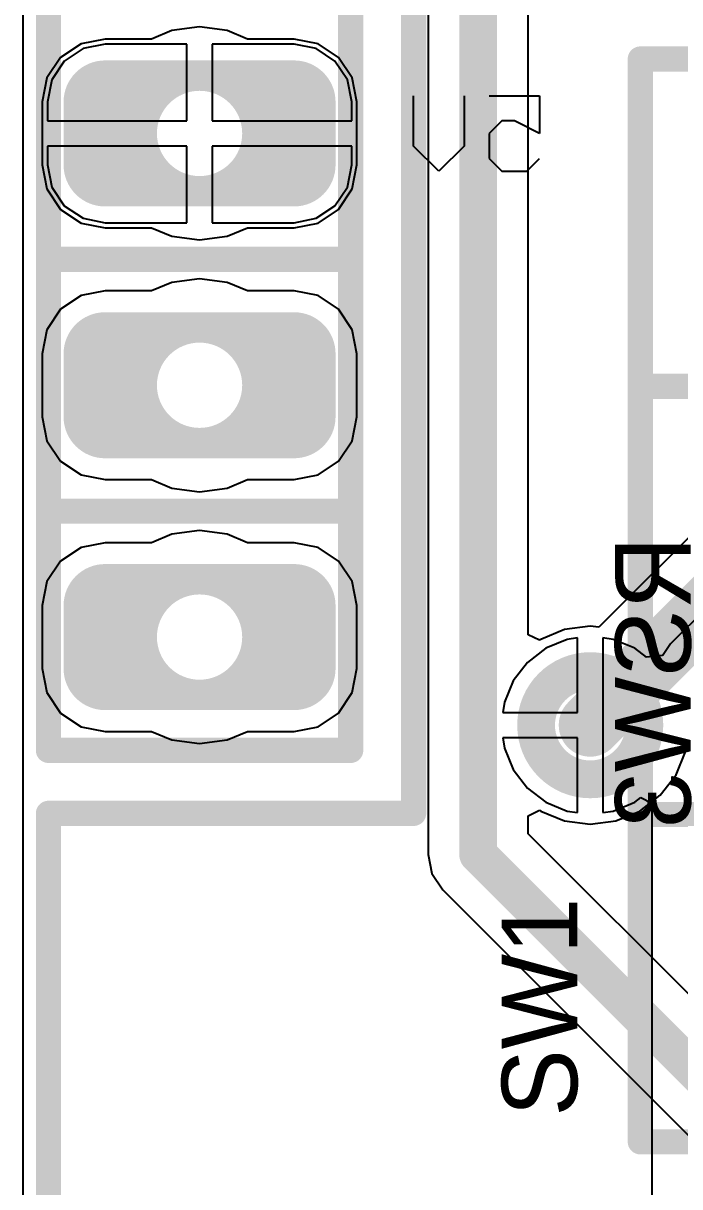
# Model space of a CAD drawing. Header units: millimetres. Extents: x 0 to 2.36, y 0 to 2.36.
# Drawn here: x 0 to 0.2607, y 0.7117 to 1.1738 of the extents above; entities that cross this region are included whole.
import ezdxf

# ---------------------------------------------------------------- set-up
doc = ezdxf.new("R2010")
doc.units = ezdxf.units.MM
doc.header["$MEASUREMENT"] = 0
for name, color, linetype in [('BottomLayer', 5, 'Continuous'), ('BottomOverlay', 54, 'Continuous'), ('BottomSolder', 6, 'Continuous'), ('MultiLayer', 9, 'Continuous'), ('TopLayer', 1, 'Continuous'), ('TopOverlay', 2, 'Continuous'), ('TopSolder', 216, 'Continuous')]:
    doc.layers.add(name, color=color, linetype=linetype)

# ---------------------------------------------------------------- blocks, each defined once
blk = doc.blocks.new('___6_______B_1')
at = {"layer": 'BottomLayer'}
h = blk.add_hatch(color=5, dxfattribs=at)
edge = h.paths.add_edge_path()
edge.add_arc((0.0375, 0.0125), 0.0125, 0, 90)
edge.add_line((0.0375, 0.025), (-0.0375, 0.025))
edge.add_arc((-0.0375, 0.0125), 0.0125, 90, 180)
edge.add_line((-0.05, 0.0125), (-0.05, -0.0125))
edge.add_arc((-0.0375, -0.0125), 0.0125, 180, 270)
edge.add_line((-0.0375, -0.025), (0.0375, -0.025))
edge.add_arc((0.0375, -0.0125), 0.0125, 270, 360)
edge.add_line((0.05, -0.0125), (0.05, 0.0125))
edge = h.paths.add_edge_path(flags=0)
edge.add_arc((0, 0), 0.01693, 0, 360)
h = blk.add_hatch(color=5, dxfattribs=at)
edge = h.paths.add_edge_path()
edge.add_arc((0.0375, -0.0875), 0.0125, 0, 90)
edge.add_line((0.0375, -0.075), (-0.0375, -0.075))
edge.add_arc((-0.0375, -0.0875), 0.0125, 90, 180)
edge.add_line((-0.05, -0.0875), (-0.05, -0.1125))
edge.add_arc((-0.0375, -0.1125), 0.0125, 180, 270)
edge.add_line((-0.0375, -0.125), (0.0375, -0.125))
edge.add_arc((0.0375, -0.1125), 0.0125, 270, 360)
edge.add_line((0.05, -0.1125), (0.05, -0.0875))
edge = h.paths.add_edge_path(flags=0)
edge.add_arc((0, -0.1), 0.01693, 0, 360)
h = blk.add_hatch(color=5, dxfattribs=at)
edge = h.paths.add_edge_path()
edge.add_arc((0.0375, -0.1875), 0.0125, 0, 90)
edge.add_line((0.0375, -0.175), (-0.0375, -0.175))
edge.add_arc((-0.0375, -0.1875), 0.0125, 90, 180)
edge.add_line((-0.05, -0.1875), (-0.05, -0.2125))
edge.add_arc((-0.0375, -0.2125), 0.0125, 180, 270)
edge.add_line((-0.0375, -0.225), (0.0375, -0.225))
edge.add_arc((0.0375, -0.2125), 0.0125, 270, 360)
edge.add_line((0.05, -0.2125), (0.05, -0.1875))
edge = h.paths.add_edge_path(flags=0)
edge.add_arc((0, -0.2), 0.01693, 0, 360)
at = {"layer": 'BottomSolder'}
h = blk.add_hatch(color=6, dxfattribs=at)
edge = h.paths.add_edge_path()
edge.add_arc((0.0375, 0.0125), 0.0165, 0, 90)
edge.add_line((0.0375, 0.029), (-0.0375, 0.029))
edge.add_arc((-0.0375, 0.0125), 0.0165, 90, 180)
edge.add_line((-0.054, 0.0125), (-0.054, -0.0125))
edge.add_arc((-0.0375, -0.0125), 0.0165, 180, 270)
edge.add_line((-0.0375, -0.029), (0.0375, -0.029))
edge.add_arc((0.0375, -0.0125), 0.0165, 270, 360)
edge.add_line((0.054, -0.0125), (0.054, 0.0125))
edge = h.paths.add_edge_path(flags=0)
edge.add_arc((0, 0), 0.01693, 0, 360)
h = blk.add_hatch(color=6, dxfattribs=at)
edge = h.paths.add_edge_path()
edge.add_arc((0.0375, -0.0875), 0.0165, 0, 90)
edge.add_line((0.0375, -0.071), (-0.0375, -0.071))
edge.add_arc((-0.0375, -0.0875), 0.0165, 90, 180)
edge.add_line((-0.054, -0.0875), (-0.054, -0.1125))
edge.add_arc((-0.0375, -0.1125), 0.0165, 180, 270)
edge.add_line((-0.0375, -0.129), (0.0375, -0.129))
edge.add_arc((0.0375, -0.1125), 0.0165, 270, 360)
edge.add_line((0.054, -0.1125), (0.054, -0.0875))
edge = h.paths.add_edge_path(flags=0)
edge.add_arc((0, -0.1), 0.01693, 0, 360)
h = blk.add_hatch(color=6, dxfattribs=at)
edge = h.paths.add_edge_path()
edge.add_arc((0.0375, -0.1875), 0.0165, 0, 90)
edge.add_line((0.0375, -0.171), (-0.0375, -0.171))
edge.add_arc((-0.0375, -0.1875), 0.0165, 90, 180)
edge.add_line((-0.054, -0.1875), (-0.054, -0.2125))
edge.add_arc((-0.0375, -0.2125), 0.0165, 180, 270)
edge.add_line((-0.0375, -0.229), (0.0375, -0.229))
edge.add_arc((0.0375, -0.2125), 0.0165, 270, 360)
edge.add_line((0.054, -0.2125), (0.054, -0.1875))
edge = h.paths.add_edge_path(flags=0)
edge.add_arc((0, -0.2), 0.01693, 0, 360)
at = {"layer": 'MultiLayer'}
h = blk.add_hatch(color=9, dxfattribs=at)
edge = h.paths.add_edge_path()
edge.add_arc((0.0375, 0.0125), 0.0125, 0, 90)
edge.add_line((0.0375, 0.025), (-0.0375, 0.025))
edge.add_arc((-0.0375, 0.0125), 0.0125, 90, 180)
edge.add_line((-0.05, 0.0125), (-0.05, -0.0125))
edge.add_arc((-0.0375, -0.0125), 0.0125, 180, 270)
edge.add_line((-0.0375, -0.025), (0.0375, -0.025))
edge.add_arc((0.0375, -0.0125), 0.0125, 270, 360)
edge.add_line((0.05, -0.0125), (0.05, 0.0125))
edge = h.paths.add_edge_path(flags=0)
edge.add_arc((0, 0), 0.01693, 0, 360)
h = blk.add_hatch(color=9, dxfattribs=at)
edge = h.paths.add_edge_path()
edge.add_arc((0.0375, -0.0875), 0.0125, 0, 90)
edge.add_line((0.0375, -0.075), (-0.0375, -0.075))
edge.add_arc((-0.0375, -0.0875), 0.0125, 90, 180)
edge.add_line((-0.05, -0.0875), (-0.05, -0.1125))
edge.add_arc((-0.0375, -0.1125), 0.0125, 180, 270)
edge.add_line((-0.0375, -0.125), (0.0375, -0.125))
edge.add_arc((0.0375, -0.1125), 0.0125, 270, 360)
edge.add_line((0.05, -0.1125), (0.05, -0.0875))
edge = h.paths.add_edge_path(flags=0)
edge.add_arc((0, -0.1), 0.01693, 0, 360)
h = blk.add_hatch(color=9, dxfattribs=at)
edge = h.paths.add_edge_path()
edge.add_arc((0.0375, -0.1875), 0.0125, 0, 90)
edge.add_line((0.0375, -0.175), (-0.0375, -0.175))
edge.add_arc((-0.0375, -0.1875), 0.0125, 90, 180)
edge.add_line((-0.05, -0.1875), (-0.05, -0.2125))
edge.add_arc((-0.0375, -0.2125), 0.0125, 180, 270)
edge.add_line((-0.0375, -0.225), (0.0375, -0.225))
edge.add_arc((0.0375, -0.2125), 0.0125, 270, 360)
edge.add_line((0.05, -0.2125), (0.05, -0.1875))
edge = h.paths.add_edge_path(flags=0)
edge.add_arc((0, -0.2), 0.01693, 0, 360)
at = {"layer": 'TopLayer'}
h = blk.add_hatch(color=1, dxfattribs=at)
edge = h.paths.add_edge_path()
edge.add_arc((0.0375, 0.0125), 0.0125, 0, 90)
edge.add_line((0.0375, 0.025), (-0.0375, 0.025))
edge.add_arc((-0.0375, 0.0125), 0.0125, 90, 180)
edge.add_line((-0.05, 0.0125), (-0.05, -0.0125))
edge.add_arc((-0.0375, -0.0125), 0.0125, 180, 270)
edge.add_line((-0.0375, -0.025), (0.0375, -0.025))
edge.add_arc((0.0375, -0.0125), 0.0125, 270, 360)
edge.add_line((0.05, -0.0125), (0.05, 0.0125))
edge = h.paths.add_edge_path(flags=0)
edge.add_arc((0, 0), 0.01693, 0, 360)
h = blk.add_hatch(color=1, dxfattribs=at)
edge = h.paths.add_edge_path()
edge.add_arc((0.0375, -0.0875), 0.0125, 0, 90)
edge.add_line((0.0375, -0.075), (-0.0375, -0.075))
edge.add_arc((-0.0375, -0.0875), 0.0125, 90, 180)
edge.add_line((-0.05, -0.0875), (-0.05, -0.1125))
edge.add_arc((-0.0375, -0.1125), 0.0125, 180, 270)
edge.add_line((-0.0375, -0.125), (0.0375, -0.125))
edge.add_arc((0.0375, -0.1125), 0.0125, 270, 360)
edge.add_line((0.05, -0.1125), (0.05, -0.0875))
edge = h.paths.add_edge_path(flags=0)
edge.add_arc((0, -0.1), 0.01693, 0, 360)
h = blk.add_hatch(color=1, dxfattribs=at)
edge = h.paths.add_edge_path()
edge.add_arc((0.0375, -0.1875), 0.0125, 0, 90)
edge.add_line((0.0375, -0.175), (-0.0375, -0.175))
edge.add_arc((-0.0375, -0.1875), 0.0125, 90, 180)
edge.add_line((-0.05, -0.1875), (-0.05, -0.2125))
edge.add_arc((-0.0375, -0.2125), 0.0125, 180, 270)
edge.add_line((-0.0375, -0.225), (0.0375, -0.225))
edge.add_arc((0.0375, -0.2125), 0.0125, 270, 360)
edge.add_line((0.05, -0.2125), (0.05, -0.1875))
edge = h.paths.add_edge_path(flags=0)
edge.add_arc((0, -0.2), 0.01693, 0, 360)
at = {"layer": 'TopSolder'}
h = blk.add_hatch(color=216, dxfattribs=at)
edge = h.paths.add_edge_path()
edge.add_arc((0.0375, 0.0125), 0.0165, 0, 90)
edge.add_line((0.0375, 0.029), (-0.0375, 0.029))
edge.add_arc((-0.0375, 0.0125), 0.0165, 90, 180)
edge.add_line((-0.054, 0.0125), (-0.054, -0.0125))
edge.add_arc((-0.0375, -0.0125), 0.0165, 180, 270)
edge.add_line((-0.0375, -0.029), (0.0375, -0.029))
edge.add_arc((0.0375, -0.0125), 0.0165, 270, 360)
edge.add_line((0.054, -0.0125), (0.054, 0.0125))
edge = h.paths.add_edge_path(flags=0)
edge.add_arc((0, 0), 0.01693, 0, 360)
h = blk.add_hatch(color=216, dxfattribs=at)
edge = h.paths.add_edge_path()
edge.add_arc((0.0375, -0.0875), 0.0165, 0, 90)
edge.add_line((0.0375, -0.071), (-0.0375, -0.071))
edge.add_arc((-0.0375, -0.0875), 0.0165, 90, 180)
edge.add_line((-0.054, -0.0875), (-0.054, -0.1125))
edge.add_arc((-0.0375, -0.1125), 0.0165, 180, 270)
edge.add_line((-0.0375, -0.129), (0.0375, -0.129))
edge.add_arc((0.0375, -0.1125), 0.0165, 270, 360)
edge.add_line((0.054, -0.1125), (0.054, -0.0875))
edge = h.paths.add_edge_path(flags=0)
edge.add_arc((0, -0.1), 0.01693, 0, 360)
h = blk.add_hatch(color=216, dxfattribs=at)
edge = h.paths.add_edge_path()
edge.add_arc((0.0375, -0.1875), 0.0165, 0, 90)
edge.add_line((0.0375, -0.171), (-0.0375, -0.171))
edge.add_arc((-0.0375, -0.1875), 0.0165, 90, 180)
edge.add_line((-0.054, -0.1875), (-0.054, -0.2125))
edge.add_arc((-0.0375, -0.2125), 0.0165, 180, 270)
edge.add_line((-0.0375, -0.229), (0.0375, -0.229))
edge.add_arc((0.0375, -0.2125), 0.0165, 270, 360)
edge.add_line((0.054, -0.2125), (0.054, -0.1875))
edge = h.paths.add_edge_path(flags=0)
edge.add_arc((0, -0.2), 0.01693, 0, 360)
at = {"layer": 'BottomOverlay', "const_width": 0.01}
for points in [[(0.06, 0.045), (-0.06, 0.045)], [(-0.06, 0.045), (-0.06, -0.535)], [(0.06, 0.045), (0.06, -0.535)], [(0.06, -0.05), (-0.06, -0.05)], [(0.06, -0.15), (-0.06, -0.15)]]:
    blk.add_lwpolyline(points, dxfattribs=at)
at = {"layer": 'BottomOverlay', "const_width": 0.005}
for points in [[(-0.0625, 0.045, 1), (-0.0575, 0.045, 1)], [(-0.0625, 0.045, 1), (-0.0575, 0.045, 1)], [(0.0575, 0.045, 1), (0.0625, 0.045, 1)], [(0.0575, 0.045, 1), (0.0625, 0.045, 1)], [(-0.0625, -0.05, 1), (-0.0575, -0.05, 1)], [(0.0575, -0.05, 1), (0.0625, -0.05, 1)], [(-0.0625, -0.15, 1), (-0.0575, -0.15, 1)], [(0.0575, -0.15, 1), (0.0625, -0.15, 1)]]:
    blk.add_lwpolyline(points, format="xyb", close=True, dxfattribs=at)
blk = doc.blocks.new('PCBC_________1_25')
at = {"layer": 'BottomLayer'}
h = blk.add_hatch(color=5, dxfattribs=at)
edge = h.paths.add_edge_path()
edge.add_arc((-0.0375, 0.1875), 0.0125, 180, 270)
edge.add_line((-0.0375, 0.175), (0.0375, 0.175))
edge.add_arc((0.0375, 0.1875), 0.0125, 270, 360)
edge.add_line((0.05, 0.1875), (0.05, 0.2125))
edge.add_arc((0.0375, 0.2125), 0.0125, 0, 90)
edge.add_line((0.0375, 0.225), (-0.0375, 0.225))
edge.add_arc((-0.0375, 0.2125), 0.0125, 90, 180)
edge.add_line((-0.05, 0.2125), (-0.05, 0.1875))
edge = h.paths.add_edge_path(flags=0)
edge.add_arc((0, 0.2), 0.01693, 0, 360)
h = blk.add_hatch(color=5, dxfattribs=at)
edge = h.paths.add_edge_path()
edge.add_arc((0.2625, 0.1875), 0.0125, 180, 270)
edge.add_line((0.2625, 0.175), (0.3375, 0.175))
edge.add_arc((0.3375, 0.1875), 0.0125, 270, 360)
edge.add_line((0.35, 0.1875), (0.35, 0.2125))
edge.add_arc((0.3375, 0.2125), 0.0125, 0, 90)
edge.add_line((0.3375, 0.225), (0.2625, 0.225))
edge.add_arc((0.2625, 0.2125), 0.0125, 90, 180)
edge.add_line((0.25, 0.2125), (0.25, 0.1875))
edge = h.paths.add_edge_path(flags=0)
edge.add_arc((0.3, 0.2), 0.01693, 0, 360)
h = blk.add_hatch(color=5, dxfattribs=at)
edge = h.paths.add_edge_path()
edge.add_arc((-0.0375, 0.0875), 0.0125, 180, 270)
edge.add_line((-0.0375, 0.075), (0.0375, 0.075))
edge.add_arc((0.0375, 0.0875), 0.0125, 270, 360)
edge.add_line((0.05, 0.0875), (0.05, 0.1125))
edge.add_arc((0.0375, 0.1125), 0.0125, 0, 90)
edge.add_line((0.0375, 0.125), (-0.0375, 0.125))
edge.add_arc((-0.0375, 0.1125), 0.0125, 90, 180)
edge.add_line((-0.05, 0.1125), (-0.05, 0.0875))
edge = h.paths.add_edge_path(flags=0)
edge.add_arc((0, 0.1), 0.01693, 0, 360)
h = blk.add_hatch(color=5, dxfattribs=at)
edge = h.paths.add_edge_path()
edge.add_arc((0.2625, 0.0875), 0.0125, 180, 270)
edge.add_line((0.2625, 0.075), (0.3375, 0.075))
edge.add_arc((0.3375, 0.0875), 0.0125, 270, 360)
edge.add_line((0.35, 0.0875), (0.35, 0.1125))
edge.add_arc((0.3375, 0.1125), 0.0125, 0, 90)
edge.add_line((0.3375, 0.125), (0.2625, 0.125))
edge.add_arc((0.2625, 0.1125), 0.0125, 90, 180)
edge.add_line((0.25, 0.1125), (0.25, 0.0875))
edge = h.paths.add_edge_path(flags=0)
edge.add_arc((0.3, 0.1), 0.01693, 0, 360)
h = blk.add_hatch(color=5, dxfattribs=at)
edge = h.paths.add_edge_path()
edge.add_arc((-0.0375, -0.0125), 0.0125, 180, 270)
edge.add_line((-0.0375, -0.025), (0.0375, -0.025))
edge.add_arc((0.0375, -0.0125), 0.0125, 270, 360)
edge.add_line((0.05, -0.0125), (0.05, 0.0125))
edge.add_arc((0.0375, 0.0125), 0.0125, 0, 90)
edge.add_line((0.0375, 0.025), (-0.0375, 0.025))
edge.add_arc((-0.0375, 0.0125), 0.0125, 90, 180)
edge.add_line((-0.05, 0.0125), (-0.05, -0.0125))
edge = h.paths.add_edge_path(flags=0)
edge.add_arc((0, 0), 0.01693, 0, 360)
h = blk.add_hatch(color=5, dxfattribs=at)
edge = h.paths.add_edge_path()
edge.add_arc((0.2625, -0.0125), 0.0125, 180, 270)
edge.add_line((0.2625, -0.025), (0.3375, -0.025))
edge.add_arc((0.3375, -0.0125), 0.0125, 270, 360)
edge.add_line((0.35, -0.0125), (0.35, 0.0125))
edge.add_arc((0.3375, 0.0125), 0.0125, 0, 90)
edge.add_line((0.3375, 0.025), (0.2625, 0.025))
edge.add_arc((0.2625, 0.0125), 0.0125, 90, 180)
edge.add_line((0.25, 0.0125), (0.25, -0.0125))
edge = h.paths.add_edge_path(flags=0)
edge.add_arc((0.3, 0), 0.01693, 0, 360)
at = {"layer": 'BottomSolder'}
h = blk.add_hatch(color=6, dxfattribs=at)
edge = h.paths.add_edge_path()
edge.add_arc((-0.0375, 0.1875), 0.0165, 180, 270)
edge.add_line((-0.0375, 0.171), (0.0375, 0.171))
edge.add_arc((0.0375, 0.1875), 0.0165, 270, 360)
edge.add_line((0.054, 0.1875), (0.054, 0.2125))
edge.add_arc((0.0375, 0.2125), 0.0165, 0, 90)
edge.add_line((0.0375, 0.229), (-0.0375, 0.229))
edge.add_arc((-0.0375, 0.2125), 0.0165, 90, 180)
edge.add_line((-0.054, 0.2125), (-0.054, 0.1875))
edge = h.paths.add_edge_path(flags=0)
edge.add_arc((0, 0.2), 0.01693, 0, 360)
h = blk.add_hatch(color=6, dxfattribs=at)
edge = h.paths.add_edge_path()
edge.add_arc((0.2625, 0.1875), 0.0165, 180, 270)
edge.add_line((0.2625, 0.171), (0.3375, 0.171))
edge.add_arc((0.3375, 0.1875), 0.0165, 270, 360)
edge.add_line((0.354, 0.1875), (0.354, 0.2125))
edge.add_arc((0.3375, 0.2125), 0.0165, 0, 90)
edge.add_line((0.3375, 0.229), (0.2625, 0.229))
edge.add_arc((0.2625, 0.2125), 0.0165, 90, 180)
edge.add_line((0.246, 0.2125), (0.246, 0.1875))
edge = h.paths.add_edge_path(flags=0)
edge.add_arc((0.3, 0.2), 0.01693, 0, 360)
h = blk.add_hatch(color=6, dxfattribs=at)
edge = h.paths.add_edge_path()
edge.add_arc((-0.0375, 0.0875), 0.0165, 180, 270)
edge.add_line((-0.0375, 0.071), (0.0375, 0.071))
edge.add_arc((0.0375, 0.0875), 0.0165, 270, 360)
edge.add_line((0.054, 0.0875), (0.054, 0.1125))
edge.add_arc((0.0375, 0.1125), 0.0165, 0, 90)
edge.add_line((0.0375, 0.129), (-0.0375, 0.129))
edge.add_arc((-0.0375, 0.1125), 0.0165, 90, 180)
edge.add_line((-0.054, 0.1125), (-0.054, 0.0875))
edge = h.paths.add_edge_path(flags=0)
edge.add_arc((0, 0.1), 0.01693, 0, 360)
h = blk.add_hatch(color=6, dxfattribs=at)
edge = h.paths.add_edge_path()
edge.add_arc((0.2625, 0.0875), 0.0165, 180, 270)
edge.add_line((0.2625, 0.071), (0.3375, 0.071))
edge.add_arc((0.3375, 0.0875), 0.0165, 270, 360)
edge.add_line((0.354, 0.0875), (0.354, 0.1125))
edge.add_arc((0.3375, 0.1125), 0.0165, 0, 90)
edge.add_line((0.3375, 0.129), (0.2625, 0.129))
edge.add_arc((0.2625, 0.1125), 0.0165, 90, 180)
edge.add_line((0.246, 0.1125), (0.246, 0.0875))
edge = h.paths.add_edge_path(flags=0)
edge.add_arc((0.3, 0.1), 0.01693, 0, 360)
h = blk.add_hatch(color=6, dxfattribs=at)
edge = h.paths.add_edge_path()
edge.add_arc((-0.0375, -0.0125), 0.0165, 180, 270)
edge.add_line((-0.0375, -0.029), (0.0375, -0.029))
edge.add_arc((0.0375, -0.0125), 0.0165, 270, 360)
edge.add_line((0.054, -0.0125), (0.054, 0.0125))
edge.add_arc((0.0375, 0.0125), 0.0165, 0, 90)
edge.add_line((0.0375, 0.029), (-0.0375, 0.029))
edge.add_arc((-0.0375, 0.0125), 0.0165, 90, 180)
edge.add_line((-0.054, 0.0125), (-0.054, -0.0125))
edge = h.paths.add_edge_path(flags=0)
edge.add_arc((0, 0), 0.01693, 0, 360)
h = blk.add_hatch(color=6, dxfattribs=at)
edge = h.paths.add_edge_path()
edge.add_arc((0.2625, -0.0125), 0.0165, 180, 270)
edge.add_line((0.2625, -0.029), (0.3375, -0.029))
edge.add_arc((0.3375, -0.0125), 0.0165, 270, 360)
edge.add_line((0.354, -0.0125), (0.354, 0.0125))
edge.add_arc((0.3375, 0.0125), 0.0165, 0, 90)
edge.add_line((0.3375, 0.029), (0.2625, 0.029))
edge.add_arc((0.2625, 0.0125), 0.0165, 90, 180)
edge.add_line((0.246, 0.0125), (0.246, -0.0125))
edge = h.paths.add_edge_path(flags=0)
edge.add_arc((0.3, 0), 0.01693, 0, 360)
at = {"layer": 'MultiLayer'}
h = blk.add_hatch(color=9, dxfattribs=at)
edge = h.paths.add_edge_path()
edge.add_arc((-0.0375, 0.1875), 0.0125, 180, 270)
edge.add_line((-0.0375, 0.175), (0.0375, 0.175))
edge.add_arc((0.0375, 0.1875), 0.0125, 270, 360)
edge.add_line((0.05, 0.1875), (0.05, 0.2125))
edge.add_arc((0.0375, 0.2125), 0.0125, 0, 90)
edge.add_line((0.0375, 0.225), (-0.0375, 0.225))
edge.add_arc((-0.0375, 0.2125), 0.0125, 90, 180)
edge.add_line((-0.05, 0.2125), (-0.05, 0.1875))
edge = h.paths.add_edge_path(flags=0)
edge.add_arc((0, 0.2), 0.01693, 0, 360)
h = blk.add_hatch(color=9, dxfattribs=at)
edge = h.paths.add_edge_path()
edge.add_arc((0.2625, 0.1875), 0.0125, 180, 270)
edge.add_line((0.2625, 0.175), (0.3375, 0.175))
edge.add_arc((0.3375, 0.1875), 0.0125, 270, 360)
edge.add_line((0.35, 0.1875), (0.35, 0.2125))
edge.add_arc((0.3375, 0.2125), 0.0125, 0, 90)
edge.add_line((0.3375, 0.225), (0.2625, 0.225))
edge.add_arc((0.2625, 0.2125), 0.0125, 90, 180)
edge.add_line((0.25, 0.2125), (0.25, 0.1875))
edge = h.paths.add_edge_path(flags=0)
edge.add_arc((0.3, 0.2), 0.01693, 0, 360)
h = blk.add_hatch(color=9, dxfattribs=at)
edge = h.paths.add_edge_path()
edge.add_arc((-0.0375, 0.0875), 0.0125, 180, 270)
edge.add_line((-0.0375, 0.075), (0.0375, 0.075))
edge.add_arc((0.0375, 0.0875), 0.0125, 270, 360)
edge.add_line((0.05, 0.0875), (0.05, 0.1125))
edge.add_arc((0.0375, 0.1125), 0.0125, 0, 90)
edge.add_line((0.0375, 0.125), (-0.0375, 0.125))
edge.add_arc((-0.0375, 0.1125), 0.0125, 90, 180)
edge.add_line((-0.05, 0.1125), (-0.05, 0.0875))
edge = h.paths.add_edge_path(flags=0)
edge.add_arc((0, 0.1), 0.01693, 0, 360)
h = blk.add_hatch(color=9, dxfattribs=at)
edge = h.paths.add_edge_path()
edge.add_arc((0.2625, 0.0875), 0.0125, 180, 270)
edge.add_line((0.2625, 0.075), (0.3375, 0.075))
edge.add_arc((0.3375, 0.0875), 0.0125, 270, 360)
edge.add_line((0.35, 0.0875), (0.35, 0.1125))
edge.add_arc((0.3375, 0.1125), 0.0125, 0, 90)
edge.add_line((0.3375, 0.125), (0.2625, 0.125))
edge.add_arc((0.2625, 0.1125), 0.0125, 90, 180)
edge.add_line((0.25, 0.1125), (0.25, 0.0875))
edge = h.paths.add_edge_path(flags=0)
edge.add_arc((0.3, 0.1), 0.01693, 0, 360)
h = blk.add_hatch(color=9, dxfattribs=at)
edge = h.paths.add_edge_path()
edge.add_arc((-0.0375, -0.0125), 0.0125, 180, 270)
edge.add_line((-0.0375, -0.025), (0.0375, -0.025))
edge.add_arc((0.0375, -0.0125), 0.0125, 270, 360)
edge.add_line((0.05, -0.0125), (0.05, 0.0125))
edge.add_arc((0.0375, 0.0125), 0.0125, 0, 90)
edge.add_line((0.0375, 0.025), (-0.0375, 0.025))
edge.add_arc((-0.0375, 0.0125), 0.0125, 90, 180)
edge.add_line((-0.05, 0.0125), (-0.05, -0.0125))
edge = h.paths.add_edge_path(flags=0)
edge.add_arc((0, 0), 0.01693, 0, 360)
h = blk.add_hatch(color=9, dxfattribs=at)
edge = h.paths.add_edge_path()
edge.add_arc((0.2625, -0.0125), 0.0125, 180, 270)
edge.add_line((0.2625, -0.025), (0.3375, -0.025))
edge.add_arc((0.3375, -0.0125), 0.0125, 270, 360)
edge.add_line((0.35, -0.0125), (0.35, 0.0125))
edge.add_arc((0.3375, 0.0125), 0.0125, 0, 90)
edge.add_line((0.3375, 0.025), (0.2625, 0.025))
edge.add_arc((0.2625, 0.0125), 0.0125, 90, 180)
edge.add_line((0.25, 0.0125), (0.25, -0.0125))
edge = h.paths.add_edge_path(flags=0)
edge.add_arc((0.3, 0), 0.01693, 0, 360)
at = {"layer": 'TopLayer'}
h = blk.add_hatch(color=1, dxfattribs=at)
edge = h.paths.add_edge_path()
edge.add_arc((-0.0375, 0.1875), 0.0125, 180, 270)
edge.add_line((-0.0375, 0.175), (0.0375, 0.175))
edge.add_arc((0.0375, 0.1875), 0.0125, 270, 360)
edge.add_line((0.05, 0.1875), (0.05, 0.2125))
edge.add_arc((0.0375, 0.2125), 0.0125, 0, 90)
edge.add_line((0.0375, 0.225), (-0.0375, 0.225))
edge.add_arc((-0.0375, 0.2125), 0.0125, 90, 180)
edge.add_line((-0.05, 0.2125), (-0.05, 0.1875))
edge = h.paths.add_edge_path(flags=0)
edge.add_arc((0, 0.2), 0.01693, 0, 360)
h = blk.add_hatch(color=1, dxfattribs=at)
edge = h.paths.add_edge_path()
edge.add_arc((0.2625, 0.1875), 0.0125, 180, 270)
edge.add_line((0.2625, 0.175), (0.3375, 0.175))
edge.add_arc((0.3375, 0.1875), 0.0125, 270, 360)
edge.add_line((0.35, 0.1875), (0.35, 0.2125))
edge.add_arc((0.3375, 0.2125), 0.0125, 0, 90)
edge.add_line((0.3375, 0.225), (0.2625, 0.225))
edge.add_arc((0.2625, 0.2125), 0.0125, 90, 180)
edge.add_line((0.25, 0.2125), (0.25, 0.1875))
edge = h.paths.add_edge_path(flags=0)
edge.add_arc((0.3, 0.2), 0.01693, 0, 360)
h = blk.add_hatch(color=1, dxfattribs=at)
edge = h.paths.add_edge_path()
edge.add_arc((-0.0375, 0.0875), 0.0125, 180, 270)
edge.add_line((-0.0375, 0.075), (0.0375, 0.075))
edge.add_arc((0.0375, 0.0875), 0.0125, 270, 360)
edge.add_line((0.05, 0.0875), (0.05, 0.1125))
edge.add_arc((0.0375, 0.1125), 0.0125, 0, 90)
edge.add_line((0.0375, 0.125), (-0.0375, 0.125))
edge.add_arc((-0.0375, 0.1125), 0.0125, 90, 180)
edge.add_line((-0.05, 0.1125), (-0.05, 0.0875))
edge = h.paths.add_edge_path(flags=0)
edge.add_arc((0, 0.1), 0.01693, 0, 360)
h = blk.add_hatch(color=1, dxfattribs=at)
edge = h.paths.add_edge_path()
edge.add_arc((0.2625, 0.0875), 0.0125, 180, 270)
edge.add_line((0.2625, 0.075), (0.3375, 0.075))
edge.add_arc((0.3375, 0.0875), 0.0125, 270, 360)
edge.add_line((0.35, 0.0875), (0.35, 0.1125))
edge.add_arc((0.3375, 0.1125), 0.0125, 0, 90)
edge.add_line((0.3375, 0.125), (0.2625, 0.125))
edge.add_arc((0.2625, 0.1125), 0.0125, 90, 180)
edge.add_line((0.25, 0.1125), (0.25, 0.0875))
edge = h.paths.add_edge_path(flags=0)
edge.add_arc((0.3, 0.1), 0.01693, 0, 360)
h = blk.add_hatch(color=1, dxfattribs=at)
edge = h.paths.add_edge_path()
edge.add_arc((-0.0375, -0.0125), 0.0125, 180, 270)
edge.add_line((-0.0375, -0.025), (0.0375, -0.025))
edge.add_arc((0.0375, -0.0125), 0.0125, 270, 360)
edge.add_line((0.05, -0.0125), (0.05, 0.0125))
edge.add_arc((0.0375, 0.0125), 0.0125, 0, 90)
edge.add_line((0.0375, 0.025), (-0.0375, 0.025))
edge.add_arc((-0.0375, 0.0125), 0.0125, 90, 180)
edge.add_line((-0.05, 0.0125), (-0.05, -0.0125))
edge = h.paths.add_edge_path(flags=0)
edge.add_arc((0, 0), 0.01693, 0, 360)
h = blk.add_hatch(color=1, dxfattribs=at)
edge = h.paths.add_edge_path()
edge.add_arc((0.2625, -0.0125), 0.0125, 180, 270)
edge.add_line((0.2625, -0.025), (0.3375, -0.025))
edge.add_arc((0.3375, -0.0125), 0.0125, 270, 360)
edge.add_line((0.35, -0.0125), (0.35, 0.0125))
edge.add_arc((0.3375, 0.0125), 0.0125, 0, 90)
edge.add_line((0.3375, 0.025), (0.2625, 0.025))
edge.add_arc((0.2625, 0.0125), 0.0125, 90, 180)
edge.add_line((0.25, 0.0125), (0.25, -0.0125))
edge = h.paths.add_edge_path(flags=0)
edge.add_arc((0.3, 0), 0.01693, 0, 360)
at = {"layer": 'TopSolder'}
h = blk.add_hatch(color=216, dxfattribs=at)
edge = h.paths.add_edge_path()
edge.add_arc((-0.0375, 0.1875), 0.0165, 180, 270)
edge.add_line((-0.0375, 0.171), (0.0375, 0.171))
edge.add_arc((0.0375, 0.1875), 0.0165, 270, 360)
edge.add_line((0.054, 0.1875), (0.054, 0.2125))
edge.add_arc((0.0375, 0.2125), 0.0165, 0, 90)
edge.add_line((0.0375, 0.229), (-0.0375, 0.229))
edge.add_arc((-0.0375, 0.2125), 0.0165, 90, 180)
edge.add_line((-0.054, 0.2125), (-0.054, 0.1875))
edge = h.paths.add_edge_path(flags=0)
edge.add_arc((0, 0.2), 0.01693, 0, 360)
h = blk.add_hatch(color=216, dxfattribs=at)
edge = h.paths.add_edge_path()
edge.add_arc((0.2625, 0.1875), 0.0165, 180, 270)
edge.add_line((0.2625, 0.171), (0.3375, 0.171))
edge.add_arc((0.3375, 0.1875), 0.0165, 270, 360)
edge.add_line((0.354, 0.1875), (0.354, 0.2125))
edge.add_arc((0.3375, 0.2125), 0.0165, 0, 90)
edge.add_line((0.3375, 0.229), (0.2625, 0.229))
edge.add_arc((0.2625, 0.2125), 0.0165, 90, 180)
edge.add_line((0.246, 0.2125), (0.246, 0.1875))
edge = h.paths.add_edge_path(flags=0)
edge.add_arc((0.3, 0.2), 0.01693, 0, 360)
h = blk.add_hatch(color=216, dxfattribs=at)
edge = h.paths.add_edge_path()
edge.add_arc((-0.0375, 0.0875), 0.0165, 180, 270)
edge.add_line((-0.0375, 0.071), (0.0375, 0.071))
edge.add_arc((0.0375, 0.0875), 0.0165, 270, 360)
edge.add_line((0.054, 0.0875), (0.054, 0.1125))
edge.add_arc((0.0375, 0.1125), 0.0165, 0, 90)
edge.add_line((0.0375, 0.129), (-0.0375, 0.129))
edge.add_arc((-0.0375, 0.1125), 0.0165, 90, 180)
edge.add_line((-0.054, 0.1125), (-0.054, 0.0875))
edge = h.paths.add_edge_path(flags=0)
edge.add_arc((0, 0.1), 0.01693, 0, 360)
h = blk.add_hatch(color=216, dxfattribs=at)
edge = h.paths.add_edge_path()
edge.add_arc((0.2625, 0.0875), 0.0165, 180, 270)
edge.add_line((0.2625, 0.071), (0.3375, 0.071))
edge.add_arc((0.3375, 0.0875), 0.0165, 270, 360)
edge.add_line((0.354, 0.0875), (0.354, 0.1125))
edge.add_arc((0.3375, 0.1125), 0.0165, 0, 90)
edge.add_line((0.3375, 0.129), (0.2625, 0.129))
edge.add_arc((0.2625, 0.1125), 0.0165, 90, 180)
edge.add_line((0.246, 0.1125), (0.246, 0.0875))
edge = h.paths.add_edge_path(flags=0)
edge.add_arc((0.3, 0.1), 0.01693, 0, 360)
h = blk.add_hatch(color=216, dxfattribs=at)
edge = h.paths.add_edge_path()
edge.add_arc((-0.0375, -0.0125), 0.0165, 180, 270)
edge.add_line((-0.0375, -0.029), (0.0375, -0.029))
edge.add_arc((0.0375, -0.0125), 0.0165, 270, 360)
edge.add_line((0.054, -0.0125), (0.054, 0.0125))
edge.add_arc((0.0375, 0.0125), 0.0165, 0, 90)
edge.add_line((0.0375, 0.029), (-0.0375, 0.029))
edge.add_arc((-0.0375, 0.0125), 0.0165, 90, 180)
edge.add_line((-0.054, 0.0125), (-0.054, -0.0125))
edge = h.paths.add_edge_path(flags=0)
edge.add_arc((0, 0), 0.01693, 0, 360)
h = blk.add_hatch(color=216, dxfattribs=at)
edge = h.paths.add_edge_path()
edge.add_arc((0.2625, -0.0125), 0.0165, 180, 270)
edge.add_line((0.2625, -0.029), (0.3375, -0.029))
edge.add_arc((0.3375, -0.0125), 0.0165, 270, 360)
edge.add_line((0.354, -0.0125), (0.354, 0.0125))
edge.add_arc((0.3375, 0.0125), 0.0165, 0, 90)
edge.add_line((0.3375, 0.029), (0.2625, 0.029))
edge.add_arc((0.2625, 0.0125), 0.0165, 90, 180)
edge.add_line((0.246, 0.0125), (0.246, -0.0125))
edge = h.paths.add_edge_path(flags=0)
edge.add_arc((0.3, 0), 0.01693, 0, 360)
at = {"layer": 'TopOverlay', "const_width": 0.01}
for points in [[(-0.065, 0.28), (0.365, 0.28)], [(-0.065, 0.28), (-0.065, -0.08)], [(0.065, 0.28), (0.065, -0.08)], [(0.235, 0.28), (0.235, -0.08)], [(0.365, 0.28), (0.365, -0.08)], [(-0.065, -0.08), (0.365, -0.08)]]:
    blk.add_lwpolyline(points, dxfattribs=at)
at = {"layer": 'TopOverlay', "const_width": 0.005}
for points in [[(-0.0675, 0.28, 1), (-0.0625, 0.28, 1)], [(-0.0675, 0.28, 1), (-0.0625, 0.28, 1)], [(0.0625, 0.28, 1), (0.0675, 0.28, 1)], [(0.2325, 0.28, 1), (0.2375, 0.28, 1)], [(0.3625, 0.28, 1), (0.3675, 0.28, 1)], [(0.3625, 0.28, 1), (0.3675, 0.28, 1)], [(-0.0675, -0.08, 1), (-0.0625, -0.08, 1)], [(-0.0675, -0.08, 1), (-0.0625, -0.08, 1)], [(0.0625, -0.08, 1), (0.0675, -0.08, 1)], [(0.2325, -0.08, 1), (0.2375, -0.08, 1)], [(0.3625, -0.08, 1), (0.3675, -0.08, 1)], [(0.3625, -0.08, 1), (0.3675, -0.08, 1)]]:
    blk.add_lwpolyline(points, format="xyb", close=True, dxfattribs=at)

msp = doc.modelspace()

# ---------------------------------------------------------------- hatches: boundary and pattern name
at = {"layer": 'BottomLayer'}
h = msp.add_hatch(color=5, dxfattribs=at)
edge = h.paths.add_edge_path()
edge.add_arc((0.22512, 0.895), 0.025, 0, 360)
edge = h.paths.add_edge_path(flags=0)
edge.add_arc((0.22512, 0.895), 0.014, 0, 360)
at = {"layer": 'BottomSolder'}
h = msp.add_hatch(color=6, dxfattribs=at)
edge = h.paths.add_edge_path()
edge.add_arc((0.22512, 0.895), 0.029, 0, 360)
edge = h.paths.add_edge_path(flags=0)
edge.add_arc((0.22512, 0.895), 0.014, 0, 360)
at = {"layer": 'TopLayer'}
h = msp.add_hatch(color=1, dxfattribs=at)
edge = h.paths.add_edge_path()
edge.add_arc((0.22512, 0.895), 0.025, 0, 360)
edge = h.paths.add_edge_path(flags=0)
edge.add_arc((0.22512, 0.895), 0.014, 0, 360)
at = {"layer": 'TopSolder'}
h = msp.add_hatch(color=216, dxfattribs=at)
edge = h.paths.add_edge_path()
edge.add_arc((0.22512, 0.895), 0.029, 0, 360)
edge = h.paths.add_edge_path(flags=0)
edge.add_arc((0.22512, 0.895), 0.014, 0, 360)

# ---------------------------------------------------------------- linework, layer by layer
at = {"layer": 'BottomLayer'}
for p, q in [((0, 0.69123), (0, 1.66877)), ((0.16074, 1.19088), (0.16074, 0.84368)), ((0.2005, 0.93092), (0.2005, 1.18264)), ((0.05905, 1.17085), (0.05092, 1.16748)), ((0.07, 1.17229), (0.05905, 1.17085)), ((0.08095, 1.17085), (0.07, 1.17229)), ((0.08908, 1.16748), (0.08095, 1.17085)), ((0.02294, 1.16558), (0.01484, 1.16016)), ((0.0325, 1.16748), (0.02294, 1.16558)), ((0.05092, 1.16748), (0.0325, 1.16748)), ((0.1075, 1.16748), (0.08908, 1.16748)), ((0.11706, 1.16558), (0.1075, 1.16748)), ((0.12516, 1.16016), (0.11706, 1.16558)), ((0.01484, 1.16016), (0.00942, 1.15206)), ((0.13058, 1.15206), (0.12516, 1.16016)), ((0.00942, 1.15206), (0.00752, 1.1425)), ((0.13248, 1.1425), (0.13058, 1.15206)), ((0.00752, 1.1425), (0.00752, 1.1175)), ((0.13248, 1.1175), (0.13248, 1.1425)), ((0.00752, 1.1175), (0.00942, 1.10794)), ((0.13058, 1.10794), (0.13248, 1.1175)), ((0.00942, 1.10794), (0.01484, 1.09984)), ((0.12516, 1.09984), (0.13058, 1.10794)), ((0.01484, 1.09984), (0.02294, 1.09442)), ((0.11706, 1.09442), (0.12516, 1.09984)), ((0.02294, 1.09442), (0.0325, 1.09252)), ((0.0325, 1.09252), (0.05092, 1.09252)), ((0.05092, 1.09252), (0.05905, 1.08915)), ((0.08095, 1.08915), (0.08908, 1.09252)), ((0.08908, 1.09252), (0.1075, 1.09252)), ((0.1075, 1.09252), (0.11706, 1.09442)), ((0.05905, 1.08915), (0.07, 1.08771)), ((0.07, 1.08771), (0.08095, 1.08915)), ((0.07, 1.07229), (0.05905, 1.07085)), ((0.08095, 1.07085), (0.07, 1.07229)), ((0.0325, 1.06748), (0.02294, 1.06558)), ((0.05092, 1.06748), (0.0325, 1.06748)), ((0.05905, 1.07085), (0.05092, 1.06748)), ((0.08908, 1.06748), (0.08095, 1.07085)), ((0.1075, 1.06748), (0.08908, 1.06748)), ((0.11706, 1.06558), (0.1075, 1.06748)), ((0.02294, 1.06558), (0.01484, 1.06016)), ((0.12516, 1.06016), (0.11706, 1.06558)), ((0.01484, 1.06016), (0.00942, 1.05206)), ((0.13058, 1.05206), (0.12516, 1.06016)), ((0.00942, 1.05206), (0.00752, 1.0425)), ((0.13248, 1.0425), (0.13058, 1.05206)), ((0.00752, 1.0425), (0.00752, 1.0175)), ((0.13248, 1.0175), (0.13248, 1.0425)), ((0.00752, 1.0175), (0.00942, 1.00794)), ((0.13058, 1.00794), (0.13248, 1.0175)), ((0.00942, 1.00794), (0.01484, 0.99984)), ((0.12516, 0.99984), (0.13058, 1.00794)), ((0.01484, 0.99984), (0.02294, 0.99442)), ((0.11706, 0.99442), (0.12516, 0.99984)), ((0.02294, 0.99442), (0.0325, 0.99252)), ((0.1075, 0.99252), (0.11706, 0.99442)), ((0.0325, 0.99252), (0.05092, 0.99252)), ((0.05092, 0.99252), (0.05905, 0.98915)), ((0.05905, 0.98915), (0.07, 0.98771)), ((0.07, 0.98771), (0.08095, 0.98915)), ((0.08095, 0.98915), (0.08908, 0.99252)), ((0.08908, 0.99252), (0.1075, 0.99252)), ((0.2815, 0.98683), (0.22856, 0.93388)), ((0.05905, 0.97085), (0.05092, 0.96748)), ((0.07, 0.97229), (0.05905, 0.97085)), ((0.08095, 0.97085), (0.07, 0.97229)), ((0.08908, 0.96748), (0.08095, 0.97085)), ((0.0325, 0.96748), (0.02294, 0.96558)), ((0.05092, 0.96748), (0.0325, 0.96748)), ((0.1075, 0.96748), (0.08908, 0.96748)), ((0.11706, 0.96558), (0.1075, 0.96748)), ((0.02294, 0.96558), (0.01484, 0.96016)), ((0.12516, 0.96016), (0.11706, 0.96558)), ((0.01484, 0.96016), (0.00942, 0.95206)), ((0.13058, 0.95206), (0.12516, 0.96016)), ((0.00942, 0.95206), (0.00752, 0.9425)), ((0.13248, 0.9425), (0.13058, 0.95206)), ((0.00752, 0.9425), (0.00752, 0.9175)), ((0.13248, 0.9175), (0.13248, 0.9425)), ((0.22512, 0.93434), (0.21494, 0.933)), ((0.22856, 0.93388), (0.22512, 0.93434)), ((0.20499, 0.92871), (0.2005, 0.93092)), ((0.20545, 0.92907), (0.20499, 0.92871)), ((0.21494, 0.933), (0.20545, 0.92907)), ((0.00752, 0.9175), (0.00942, 0.90794)), ((0.13058, 0.90794), (0.13248, 0.9175)), ((0.00942, 0.90794), (0.01484, 0.89984)), ((0.12516, 0.89984), (0.13058, 0.90794)), ((0.01484, 0.89984), (0.02294, 0.89442)), ((0.11706, 0.89442), (0.12516, 0.89984)), ((0.02294, 0.89442), (0.0325, 0.89252)), ((0.0325, 0.89252), (0.05092, 0.89252)), ((0.05092, 0.89252), (0.05905, 0.88915)), ((0.08095, 0.88915), (0.08908, 0.89252)), ((0.08908, 0.89252), (0.1075, 0.89252)), ((0.1075, 0.89252), (0.11706, 0.89442)), ((0.05905, 0.88915), (0.07, 0.88771)), ((0.07, 0.88771), (0.08095, 0.88915)), ((0.25919, 0.87533), (0.26312, 0.88482)), ((0.25294, 0.86718), (0.25919, 0.87533)), ((0.24479, 0.86093), (0.25294, 0.86718)), ((0.2005, 0.85908), (0.20499, 0.86129)), ((0.20499, 0.86129), (0.20545, 0.86093)), ((0.20545, 0.86093), (0.21494, 0.857)), ((0.2353, 0.857), (0.24479, 0.86093)), ((0.2005, 0.85192), (0.2005, 0.85908)), ((0.21494, 0.857), (0.22512, 0.85566)), ((0.22512, 0.85566), (0.2353, 0.857)), ((0.28141, 0.77101), (0.2005, 0.85192)), ((0.16074, 0.84368), (0.16225, 0.83608)), ((0.16225, 0.83608), (0.16656, 0.82963)), ((0.16656, 0.82963), (0.32438, 0.67181))]:
    msp.add_line(p, q, dxfattribs=at)
for points, const_width in [([(0.18062, 0.84368), (0.18062, 1.19088)], 0.015), ([(0.22512, 0.89512), (0.31232, 0.98232)], 0.025), ([(0.22512, 0.895), (0.22512, 0.89512)], 0.025), ([(0.18062, 0.84368), (0.33844, 0.68586)], 0.015)]:
    msp.add_lwpolyline(points, dxfattribs=dict(at, const_width=const_width))
for points, const_width in [([(0.21887, 0.89512, 1), (0.23137, 0.89512, 1)], 0.0125), ([(0.21887, 0.89512, 1), (0.23137, 0.89512, 1)], 0.0125), ([(0.21887, 0.895, 1), (0.23137, 0.895, 1)], 0.0125), ([(0.17687, 0.84368, 1), (0.18437, 0.84368, 1)], 0.0075), ([(0.17687, 0.84368, 1), (0.18437, 0.84368, 1)], 0.0075)]:
    msp.add_lwpolyline(points, format="xyb", close=True, dxfattribs=dict(at, const_width=const_width))
at = {"layer": 'BottomOverlay'}
for p, q in [((0.15501, 1.125), (0.15501, 1.145)), ((0.175, 1.145), (0.175, 1.125)), ((0.185, 1.145), (0.20499, 1.145)), ((0.20499, 1.145), (0.20499, 1.13)), ((0.19, 1.135), (0.185, 1.13)), ((0.195, 1.135), (0.19, 1.135)), ((0.20499, 1.13), (0.195, 1.135)), ((0.185, 1.13), (0.185, 1.12)), ((0.165, 1.115), (0.15501, 1.125)), ((0.175, 1.125), (0.165, 1.115)), ((0.185, 1.12), (0.19, 1.115)), ((0.19999, 1.115), (0.20499, 1.12)), ((0.19, 1.115), (0.19999, 1.115))]:
    msp.add_line(p, q, dxfattribs=at)
at = {"layer": 'TopLayer'}
for p, q in [((0, 0.69123), (0, 1.66877)), ((0.0325, 1.16544), (0.02372, 1.16369)), ((0.065, 1.16544), (0.0325, 1.16544)), ((0.065, 1.135), (0.065, 1.16544)), ((0.1075, 1.16544), (0.075, 1.16544)), ((0.075, 1.16544), (0.075, 1.135)), ((0.11628, 1.16369), (0.1075, 1.16544)), ((0.02372, 1.16369), (0.01628, 1.15872)), ((0.12372, 1.15872), (0.11628, 1.16369)), ((0.01628, 1.15872), (0.01131, 1.15128)), ((0.12869, 1.15128), (0.12372, 1.15872)), ((0.01131, 1.15128), (0.00956, 1.1425)), ((0.13044, 1.1425), (0.12869, 1.15128)), ((0.00956, 1.1425), (0.00956, 1.135)), ((0.13044, 1.135), (0.13044, 1.1425)), ((0.00956, 1.135), (0.065, 1.135)), ((0.075, 1.135), (0.13044, 1.135)), ((0.065, 1.125), (0.00956, 1.125)), ((0.00956, 1.125), (0.00956, 1.1175)), ((0.065, 1.09456), (0.065, 1.125)), ((0.13044, 1.125), (0.075, 1.125)), ((0.075, 1.125), (0.075, 1.09456)), ((0.13044, 1.1175), (0.13044, 1.125)), ((0.00956, 1.1175), (0.01131, 1.10872)), ((0.12869, 1.10872), (0.13044, 1.1175)), ((0.01131, 1.10872), (0.01628, 1.10128)), ((0.12372, 1.10128), (0.12869, 1.10872)), ((0.01628, 1.10128), (0.02372, 1.09631)), ((0.11628, 1.09631), (0.12372, 1.10128)), ((0.02372, 1.09631), (0.0325, 1.09456)), ((0.1075, 1.09456), (0.11628, 1.09631)), ((0.0325, 1.09456), (0.065, 1.09456)), ((0.075, 1.09456), (0.1075, 1.09456)), ((0.07, 1.07229), (0.05905, 1.07085)), ((0.08095, 1.07085), (0.07, 1.07229)), ((0.0325, 1.06748), (0.02294, 1.06558)), ((0.05092, 1.06748), (0.0325, 1.06748)), ((0.05905, 1.07085), (0.05092, 1.06748)), ((0.08908, 1.06748), (0.08095, 1.07085)), ((0.1075, 1.06748), (0.08908, 1.06748)), ((0.11706, 1.06558), (0.1075, 1.06748)), ((0.02294, 1.06558), (0.01484, 1.06016)), ((0.12516, 1.06016), (0.11706, 1.06558)), ((0.01484, 1.06016), (0.00942, 1.05206)), ((0.13058, 1.05206), (0.12516, 1.06016)), ((0.38561, 1.05593), (0.25696, 0.92728)), ((0.00942, 1.05206), (0.00752, 1.0425)), ((0.13248, 1.0425), (0.13058, 1.05206)), ((0.00752, 1.0425), (0.00752, 1.0175)), ((0.13248, 1.0175), (0.13248, 1.0425)), ((0.00752, 1.0175), (0.00942, 1.00794)), ((0.13058, 1.00794), (0.13248, 1.0175)), ((0.00942, 1.00794), (0.01484, 0.99984)), ((0.12516, 0.99984), (0.13058, 1.00794)), ((0.01484, 0.99984), (0.02294, 0.99442)), ((0.11706, 0.99442), (0.12516, 0.99984)), ((0.02294, 0.99442), (0.0325, 0.99252)), ((0.1075, 0.99252), (0.11706, 0.99442)), ((0.0325, 0.99252), (0.05092, 0.99252)), ((0.05092, 0.99252), (0.05905, 0.98915)), ((0.05905, 0.98915), (0.07, 0.98771)), ((0.07, 0.98771), (0.08095, 0.98915)), ((0.08095, 0.98915), (0.08908, 0.99252)), ((0.08908, 0.99252), (0.1075, 0.99252)), ((0.05905, 0.97085), (0.05092, 0.96748)), ((0.07, 0.97229), (0.05905, 0.97085)), ((0.08095, 0.97085), (0.07, 0.97229)), ((0.08908, 0.96748), (0.08095, 0.97085)), ((0.0325, 0.96748), (0.02294, 0.96558)), ((0.05092, 0.96748), (0.0325, 0.96748)), ((0.1075, 0.96748), (0.08908, 0.96748)), ((0.11706, 0.96558), (0.1075, 0.96748)), ((0.02294, 0.96558), (0.01484, 0.96016)), ((0.12516, 0.96016), (0.11706, 0.96558)), ((0.01484, 0.96016), (0.00942, 0.95206)), ((0.13058, 0.95206), (0.12516, 0.96016)), ((0.00942, 0.95206), (0.00752, 0.9425)), ((0.13248, 0.9425), (0.13058, 0.95206)), ((0.00752, 0.9425), (0.00752, 0.9175)), ((0.13248, 0.9175), (0.13248, 0.9425)), ((0.21598, 0.9291), (0.20747, 0.92557)), ((0.22012, 0.92964), (0.21598, 0.9291)), ((0.22012, 0.9), (0.22012, 0.92964)), ((0.23426, 0.9291), (0.23012, 0.92964)), ((0.23012, 0.92964), (0.23012, 0.895)), ((0.24277, 0.92557), (0.23426, 0.9291)), ((0.20747, 0.92557), (0.20016, 0.91996)), ((0.24742, 0.92201), (0.24277, 0.92557)), ((0.25696, 0.92728), (0.25408, 0.92297)), ((0.20016, 0.91996), (0.19455, 0.91265)), ((0.25362, 0.92263), (0.24742, 0.92201)), ((0.25408, 0.92297), (0.25362, 0.92263)), ((0.00752, 0.9175), (0.00942, 0.90794)), ((0.13058, 0.90794), (0.13248, 0.9175)), ((0.19455, 0.91265), (0.19102, 0.90414)), ((0.00942, 0.90794), (0.01484, 0.89984)), ((0.12516, 0.89984), (0.13058, 0.90794)), ((0.19102, 0.90414), (0.19048, 0.9)), ((0.01484, 0.89984), (0.02294, 0.89442)), ((0.11706, 0.89442), (0.12516, 0.89984)), ((0.19048, 0.9), (0.22012, 0.9)), ((0.02294, 0.89442), (0.0325, 0.89252)), ((0.0325, 0.89252), (0.05092, 0.89252)), ((0.05092, 0.89252), (0.05905, 0.88915)), ((0.08095, 0.88915), (0.08908, 0.89252)), ((0.08908, 0.89252), (0.1075, 0.89252)), ((0.1075, 0.89252), (0.11706, 0.89442)), ((0.23012, 0.895), (0.23012, 0.86036)), ((0.05905, 0.88915), (0.07, 0.88771)), ((0.07, 0.88771), (0.08095, 0.88915)), ((0.22012, 0.89), (0.19048, 0.89)), ((0.19048, 0.89), (0.19102, 0.88586)), ((0.22012, 0.86036), (0.22012, 0.89)), ((0.19102, 0.88586), (0.19455, 0.87735)), ((0.19455, 0.87735), (0.20016, 0.87004)), ((0.20016, 0.87004), (0.20747, 0.86443)), ((0.20747, 0.86443), (0.21598, 0.8609)), ((0.23426, 0.8609), (0.24277, 0.86443)), ((0.24277, 0.86443), (0.24516, 0.86626)), ((0.24516, 0.86626), (0.24964, 0.86405)), ((0.24964, 0.86405), (0.24964, 0.63538)), ((0.21598, 0.8609), (0.22012, 0.86036)), ((0.23012, 0.86036), (0.23426, 0.8609))]:
    msp.add_line(p, q, dxfattribs=at)
at = {"layer": 'TopOverlay', "const_width": 0.01}
for points in [[(0.155, 0.86), (0.155, 1.49)], [(0.01, 0.7), (0.01, 0.86)], [(0.01, 0.86), (0.155, 0.86)]]:
    msp.add_lwpolyline(points, dxfattribs=at)
at = {"layer": 'TopOverlay', "const_width": 0.005}
for points in [[(0.0075, 0.86, 1), (0.0125, 0.86, 1)], [(0.0075, 0.86, 1), (0.0125, 0.86, 1)], [(0.1525, 0.86, 1), (0.1575, 0.86, 1)], [(0.1525, 0.86, 1), (0.1575, 0.86, 1)]]:
    msp.add_lwpolyline(points, format="xyb", close=True, dxfattribs=at)

# ---------------------------------------------------------------- block references
for name, p, rotation in [('___6_______B_1', (0.07, 0.93), 180), ('PCBC_________1_25', (0.525, 0.79456), 90)]:
    msp.add_blockref(name, p, dxfattribs=dict(rotation=rotation))

# ---------------------------------------------------------------- texts
at = {"layer": 'BottomOverlay', "text_generation_flag": 2}
msp.add_text('RSW3', height=0.03, rotation=90, dxfattribs=at).set_placement((0.265, 0.96998))
at = {"layer": 'TopOverlay'}
msp.add_text('SW1', height=0.03, rotation=90, dxfattribs=at).set_placement((0.21999, 0.73957))

doc.saveas('drawing.dxf')
